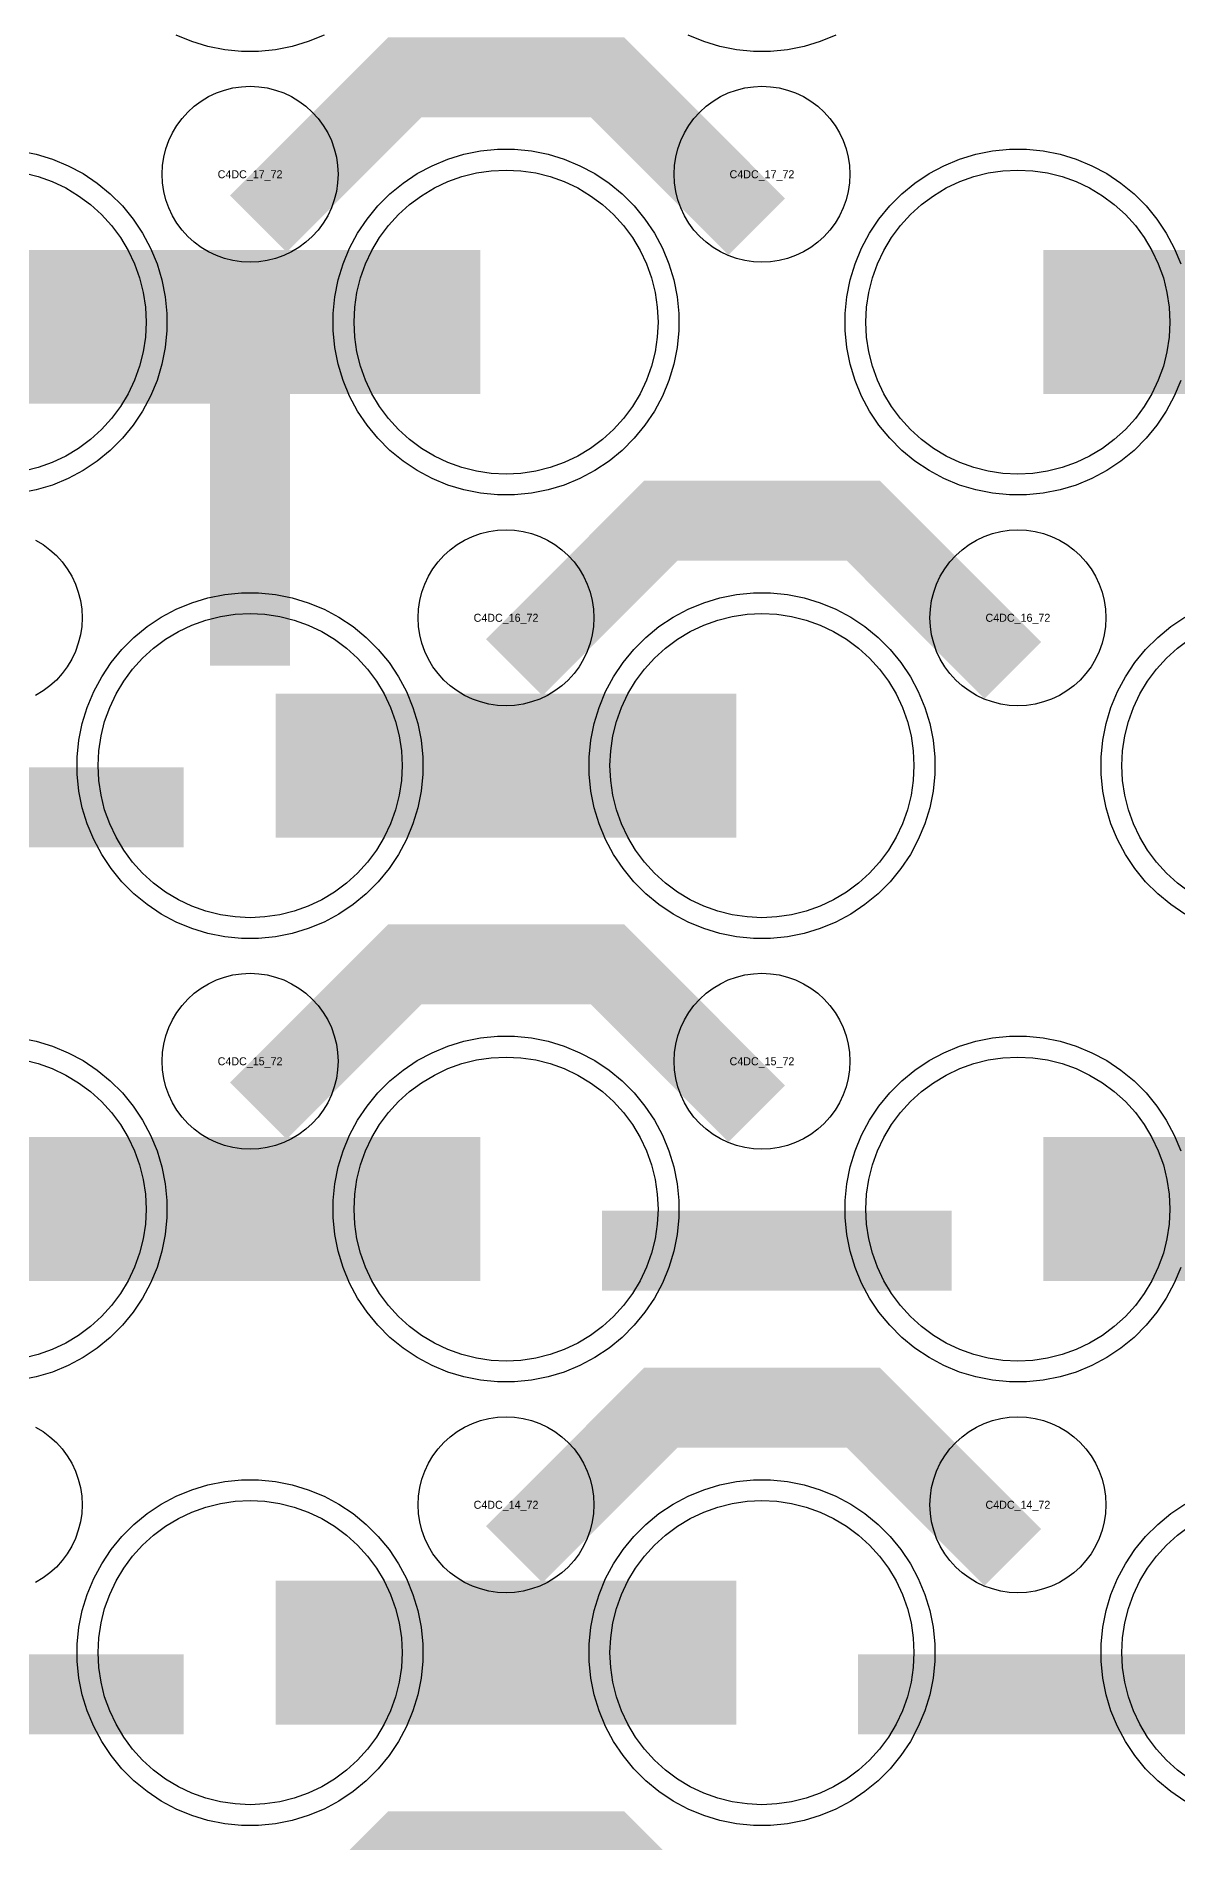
# Model space of a CAD drawing. Extents: x -11880 to 11880, y -14992 to 14992.
# Drawn here: x 10973 to 11330, y -12959 to -12395 of the extents above; entities that cross this region are included whole.
import ezdxf
from ezdxf.enums import TextEntityAlignment as Align

# ---------------------------------------------------------------- set-up
doc = ezdxf.new("R2010")
doc.units = 0
doc.header["$MEASUREMENT"] = 0
for name, color, linetype in [('GDS_775_DT_237', 138, 'CONTINUOUS'), ('RDL1_FS', 34, 'CONTINUOUS'), ('RDL_BS', 160, 'CONTINUOUS')]:
    doc.layers.add(name, color=color, linetype=linetype)

msp = doc.modelspace()

# ---------------------------------------------------------------- linework, layer by layer
at = {"layer": 'RDL1_FS'}
msp.add_lwpolyline([(10969.268, -12437.379), (10973.791, -12438.511), (10978.181, -12440.083), (10982.395, -12442.075), (10986.395, -12444.473), (10990.14, -12447.251), (10993.594, -12450.381), (10996.724, -12453.835), (10999.502, -12457.58), (11001.9, -12461.58), (11003.892, -12465.794), (11005.464, -12470.184), (11006.596, -12474.707), (11007.28, -12479.318), (11007.509, -12483.975), (11007.28, -12488.632), (11006.596, -12493.243), (11005.464, -12497.766), (11003.892, -12502.156), (11001.9, -12506.37), (10999.502, -12510.37), (10996.724, -12514.115), (10993.594, -12517.569), (10990.14, -12520.699), (10986.395, -12523.477), (10982.395, -12525.875), (10978.181, -12527.867), (10973.791, -12529.439), (10969.268, -12530.571)], dxfattribs=at)
for points in [[(11120, -12531.484), (11115.343, -12531.255), (11110.732, -12530.571), (11106.209, -12529.439), (11101.819, -12527.867), (11097.605, -12525.875), (11093.605, -12523.477), (11089.86, -12520.699), (11086.406, -12517.569), (11083.276, -12514.115), (11080.498, -12510.37), (11078.1, -12506.37), (11076.108, -12502.156), (11074.536, -12497.766), (11073.404, -12493.243), (11072.72, -12488.632), (11072.491, -12483.975), (11072.72, -12479.318), (11073.404, -12474.707), (11074.536, -12470.184), (11076.108, -12465.794), (11078.1, -12461.58), (11080.498, -12457.58), (11083.276, -12453.835), (11086.406, -12450.381), (11089.86, -12447.251), (11093.605, -12444.473), (11097.605, -12442.075), (11101.819, -12440.083), (11106.209, -12438.511), (11110.732, -12437.379), (11115.343, -12436.695), (11120, -12436.466), (11124.657, -12436.695), (11129.268, -12437.379), (11133.791, -12438.511), (11138.181, -12440.083), (11142.395, -12442.075), (11146.395, -12444.473), (11150.14, -12447.251), (11153.594, -12450.381), (11156.724, -12453.835), (11159.502, -12457.58), (11161.9, -12461.58), (11163.892, -12465.794), (11165.464, -12470.184), (11166.596, -12474.707), (11167.28, -12479.318), (11167.509, -12483.975), (11167.28, -12488.632), (11166.596, -12493.243), (11165.464, -12497.766), (11163.892, -12502.156), (11161.9, -12506.37), (11159.502, -12510.37), (11156.724, -12514.115), (11153.594, -12517.569), (11150.14, -12520.699), (11146.395, -12523.477), (11142.395, -12525.875), (11138.181, -12527.867), (11133.791, -12529.439), (11129.268, -12530.571), (11124.657, -12531.255)], [(11040, -12670.049), (11035.343, -12669.82), (11030.732, -12669.136), (11026.209, -12668.004), (11021.819, -12666.432), (11017.605, -12664.44), (11013.605, -12662.042), (11009.86, -12659.264), (11006.406, -12656.134), (11003.276, -12652.68), (11000.498, -12648.935), (10998.1, -12644.935), (10996.108, -12640.721), (10994.536, -12636.331), (10993.404, -12631.808), (10992.72, -12627.197), (10992.491, -12622.54), (10992.72, -12617.883), (10993.404, -12613.272), (10994.536, -12608.749), (10996.108, -12604.359), (10998.1, -12600.145), (11000.498, -12596.145), (11003.276, -12592.4), (11006.406, -12588.946), (11009.86, -12585.816), (11013.605, -12583.038), (11017.605, -12580.64), (11021.819, -12578.648), (11026.209, -12577.076), (11030.732, -12575.944), (11035.343, -12575.26), (11040, -12575.031), (11044.657, -12575.26), (11049.268, -12575.944), (11053.791, -12577.076), (11058.181, -12578.648), (11062.395, -12580.64), (11066.395, -12583.038), (11070.14, -12585.816), (11073.594, -12588.946), (11076.724, -12592.4), (11079.502, -12596.145), (11081.9, -12600.145), (11083.892, -12604.359), (11085.464, -12608.749), (11086.596, -12613.272), (11087.28, -12617.883), (11087.509, -12622.54), (11087.28, -12627.197), (11086.596, -12631.808), (11085.464, -12636.331), (11083.892, -12640.721), (11081.9, -12644.935), (11079.502, -12648.935), (11076.724, -12652.68), (11073.594, -12656.134), (11070.14, -12659.264), (11066.395, -12662.042), (11062.395, -12664.44), (11058.181, -12666.432), (11053.791, -12668.004), (11049.268, -12669.136), (11044.657, -12669.82)], [(11200, -12670.049), (11195.343, -12669.82), (11190.732, -12669.136), (11186.209, -12668.004), (11181.819, -12666.432), (11177.605, -12664.44), (11173.605, -12662.042), (11169.86, -12659.264), (11166.406, -12656.134), (11163.276, -12652.68), (11160.498, -12648.935), (11158.1, -12644.935), (11156.108, -12640.721), (11154.536, -12636.331), (11153.404, -12631.808), (11152.72, -12627.197), (11152.491, -12622.54), (11152.72, -12617.883), (11153.404, -12613.272), (11154.536, -12608.749), (11156.108, -12604.359), (11158.1, -12600.145), (11160.498, -12596.145), (11163.276, -12592.4), (11166.406, -12588.946), (11169.86, -12585.816), (11173.605, -12583.038), (11177.605, -12580.64), (11181.819, -12578.648), (11186.209, -12577.076), (11190.732, -12575.944), (11195.343, -12575.26), (11200, -12575.031), (11204.657, -12575.26), (11209.268, -12575.944), (11213.791, -12577.076), (11218.181, -12578.648), (11222.395, -12580.64), (11226.395, -12583.038), (11230.14, -12585.816), (11233.594, -12588.946), (11236.724, -12592.4), (11239.502, -12596.145), (11241.9, -12600.145), (11243.892, -12604.359), (11245.464, -12608.749), (11246.596, -12613.272), (11247.28, -12617.883), (11247.509, -12622.54), (11247.28, -12627.197), (11246.596, -12631.808), (11245.464, -12636.331), (11243.892, -12640.721), (11241.9, -12644.935), (11239.502, -12648.935), (11236.724, -12652.68), (11233.594, -12656.134), (11230.14, -12659.264), (11226.395, -12662.042), (11222.395, -12664.44), (11218.181, -12666.432), (11213.791, -12668.004), (11209.268, -12669.136), (11204.657, -12669.82)]]:
    msp.add_lwpolyline(points, close=True, dxfattribs=at)
at = {"layer": 'RDL1_FS', "color": 241, "true_color": 0xf7abae}
for points in [[(11280, -12531.484), (11275.343, -12531.255), (11270.732, -12530.571), (11266.209, -12529.439), (11261.819, -12527.867), (11257.605, -12525.875), (11253.605, -12523.477), (11249.86, -12520.699), (11246.406, -12517.569), (11243.276, -12514.115), (11240.498, -12510.37), (11238.1, -12506.37), (11236.108, -12502.156), (11234.536, -12497.766), (11233.404, -12493.243), (11232.72, -12488.632), (11232.491, -12483.975), (11232.72, -12479.318), (11233.404, -12474.707), (11234.536, -12470.184), (11236.108, -12465.794), (11238.1, -12461.58), (11240.498, -12457.58), (11243.276, -12453.835), (11246.406, -12450.381), (11249.86, -12447.251), (11253.605, -12444.473), (11257.605, -12442.075), (11261.819, -12440.083), (11266.209, -12438.511), (11270.732, -12437.379), (11275.343, -12436.695), (11280, -12436.466), (11284.657, -12436.695), (11289.268, -12437.379), (11293.791, -12438.511), (11298.181, -12440.083), (11302.395, -12442.075), (11306.395, -12444.473), (11310.14, -12447.251), (11313.594, -12450.381), (11316.724, -12453.835), (11319.502, -12457.58), (11321.9, -12461.58), (11323.892, -12465.794), (11325.464, -12470.184), (11326.596, -12474.707), (11327.28, -12479.318), (11327.509, -12483.975), (11327.28, -12488.632), (11326.596, -12493.243), (11325.464, -12497.766), (11323.892, -12502.156), (11321.9, -12506.37), (11319.502, -12510.37), (11316.724, -12514.115), (11313.594, -12517.569), (11310.14, -12520.699), (11306.395, -12523.477), (11302.395, -12525.875), (11298.181, -12527.867), (11293.791, -12529.439), (11289.268, -12530.571), (11284.657, -12531.255)], [(11120, -12808.614), (11115.343, -12808.385), (11110.732, -12807.701), (11106.209, -12806.569), (11101.819, -12804.997), (11097.605, -12803.005), (11093.605, -12800.607), (11089.86, -12797.829), (11086.406, -12794.699), (11083.276, -12791.245), (11080.498, -12787.5), (11078.1, -12783.5), (11076.108, -12779.286), (11074.536, -12774.896), (11073.404, -12770.373), (11072.72, -12765.762), (11072.491, -12761.105), (11072.72, -12756.448), (11073.404, -12751.837), (11074.536, -12747.314), (11076.108, -12742.924), (11078.1, -12738.71), (11080.498, -12734.71), (11083.276, -12730.965), (11086.406, -12727.511), (11089.86, -12724.381), (11093.605, -12721.603), (11097.605, -12719.205), (11101.819, -12717.213), (11106.209, -12715.641), (11110.732, -12714.509), (11115.343, -12713.825), (11120, -12713.596), (11124.657, -12713.825), (11129.268, -12714.509), (11133.791, -12715.641), (11138.181, -12717.213), (11142.395, -12719.205), (11146.395, -12721.603), (11150.14, -12724.381), (11153.594, -12727.511), (11156.724, -12730.965), (11159.502, -12734.71), (11161.9, -12738.71), (11163.892, -12742.924), (11165.464, -12747.314), (11166.596, -12751.837), (11167.28, -12756.448), (11167.509, -12761.105), (11167.28, -12765.762), (11166.596, -12770.373), (11165.464, -12774.896), (11163.892, -12779.286), (11161.9, -12783.5), (11159.502, -12787.5), (11156.724, -12791.245), (11153.594, -12794.699), (11150.14, -12797.829), (11146.395, -12800.607), (11142.395, -12803.005), (11138.181, -12804.997), (11133.791, -12806.569), (11129.268, -12807.701), (11124.657, -12808.385)], [(11280, -12808.614), (11275.343, -12808.385), (11270.732, -12807.701), (11266.209, -12806.569), (11261.819, -12804.997), (11257.605, -12803.005), (11253.605, -12800.607), (11249.86, -12797.829), (11246.406, -12794.699), (11243.276, -12791.245), (11240.498, -12787.5), (11238.1, -12783.5), (11236.108, -12779.286), (11234.536, -12774.896), (11233.404, -12770.373), (11232.72, -12765.762), (11232.491, -12761.105), (11232.72, -12756.448), (11233.404, -12751.837), (11234.536, -12747.314), (11236.108, -12742.924), (11238.1, -12738.71), (11240.498, -12734.71), (11243.276, -12730.965), (11246.406, -12727.511), (11249.86, -12724.381), (11253.605, -12721.603), (11257.605, -12719.205), (11261.819, -12717.213), (11266.209, -12715.641), (11270.732, -12714.509), (11275.343, -12713.825), (11280, -12713.596), (11284.657, -12713.825), (11289.268, -12714.509), (11293.791, -12715.641), (11298.181, -12717.213), (11302.395, -12719.205), (11306.395, -12721.603), (11310.14, -12724.381), (11313.594, -12727.511), (11316.724, -12730.965), (11319.502, -12734.71), (11321.9, -12738.71), (11323.892, -12742.924), (11325.464, -12747.314), (11326.596, -12751.837), (11327.28, -12756.448), (11327.509, -12761.105), (11327.28, -12765.762), (11326.596, -12770.373), (11325.464, -12774.896), (11323.892, -12779.286), (11321.9, -12783.5), (11319.502, -12787.5), (11316.724, -12791.245), (11313.594, -12794.699), (11310.14, -12797.829), (11306.395, -12800.607), (11302.395, -12803.005), (11298.181, -12804.997), (11293.791, -12806.569), (11289.268, -12807.701), (11284.657, -12808.385)], [(11040, -12947.174), (11035.343, -12946.945), (11030.732, -12946.261), (11026.209, -12945.129), (11021.819, -12943.557), (11017.605, -12941.565), (11013.605, -12939.167), (11009.86, -12936.389), (11006.406, -12933.259), (11003.276, -12929.805), (11000.498, -12926.06), (10998.1, -12922.06), (10996.108, -12917.846), (10994.536, -12913.456), (10993.404, -12908.933), (10992.72, -12904.322), (10992.491, -12899.665), (10992.72, -12895.008), (10993.404, -12890.397), (10994.536, -12885.874), (10996.108, -12881.484), (10998.1, -12877.27), (11000.498, -12873.27), (11003.276, -12869.525), (11006.406, -12866.071), (11009.86, -12862.941), (11013.605, -12860.163), (11017.605, -12857.765), (11021.819, -12855.773), (11026.209, -12854.201), (11030.732, -12853.069), (11035.343, -12852.385), (11040, -12852.156), (11044.657, -12852.385), (11049.268, -12853.069), (11053.791, -12854.201), (11058.181, -12855.773), (11062.395, -12857.765), (11066.395, -12860.163), (11070.14, -12862.941), (11073.594, -12866.071), (11076.724, -12869.525), (11079.502, -12873.27), (11081.9, -12877.27), (11083.892, -12881.484), (11085.464, -12885.874), (11086.596, -12890.397), (11087.28, -12895.008), (11087.509, -12899.665), (11087.28, -12904.322), (11086.596, -12908.933), (11085.464, -12913.456), (11083.892, -12917.846), (11081.9, -12922.06), (11079.502, -12926.06), (11076.724, -12929.805), (11073.594, -12933.259), (11070.14, -12936.389), (11066.395, -12939.167), (11062.395, -12941.565), (11058.181, -12943.557), (11053.791, -12945.129), (11049.268, -12946.261), (11044.657, -12946.945)], [(11200, -12947.174), (11195.343, -12946.945), (11190.732, -12946.261), (11186.209, -12945.129), (11181.819, -12943.557), (11177.605, -12941.565), (11173.605, -12939.167), (11169.86, -12936.389), (11166.406, -12933.259), (11163.276, -12929.805), (11160.498, -12926.06), (11158.1, -12922.06), (11156.108, -12917.846), (11154.536, -12913.456), (11153.404, -12908.933), (11152.72, -12904.322), (11152.491, -12899.665), (11152.72, -12895.008), (11153.404, -12890.397), (11154.536, -12885.874), (11156.108, -12881.484), (11158.1, -12877.27), (11160.498, -12873.27), (11163.276, -12869.525), (11166.406, -12866.071), (11169.86, -12862.941), (11173.605, -12860.163), (11177.605, -12857.765), (11181.819, -12855.773), (11186.209, -12854.201), (11190.732, -12853.069), (11195.343, -12852.385), (11200, -12852.156), (11204.657, -12852.385), (11209.268, -12853.069), (11213.791, -12854.201), (11218.181, -12855.773), (11222.395, -12857.765), (11226.395, -12860.163), (11230.14, -12862.941), (11233.594, -12866.071), (11236.724, -12869.525), (11239.502, -12873.27), (11241.9, -12877.27), (11243.892, -12881.484), (11245.464, -12885.874), (11246.596, -12890.397), (11247.28, -12895.008), (11247.509, -12899.665), (11247.28, -12904.322), (11246.596, -12908.933), (11245.464, -12913.456), (11243.892, -12917.846), (11241.9, -12922.06), (11239.502, -12926.06), (11236.724, -12929.805), (11233.594, -12933.259), (11230.14, -12936.389), (11226.395, -12939.167), (11222.395, -12941.565), (11218.181, -12943.557), (11213.791, -12945.129), (11209.268, -12946.261), (11204.657, -12946.945)]]:
    msp.add_lwpolyline(points, close=True, dxfattribs=at)
at = {"layer": 'RDL1_FS'}
for points in [[(10968.002, -12483.975, 45, 45, 0), (11040.002, -12483.975, 45, 45, 0)], [(11040.002, -12483.975, 45, 45, 0), (11112.002, -12483.975, 45, 45, 0)], [(11048.002, -12622.54, 45, 45, 0), (11120.002, -12622.54, 45, 45, 0)], [(11120.002, -12622.54, 45, 45, 0), (11192.002, -12622.54, 45, 45, 0)]]:
    msp.add_lwpolyline(points, format="xyseb", dxfattribs=at)
at = {"layer": 'RDL1_FS', "color": 241, "true_color": 0xf7abae}
for points in [[(11288.002, -12483.975, 45, 45, 0), (11360.002, -12483.975, 45, 45, 0)], [(10968.002, -12761.105, 45, 45, 0), (11040.002, -12761.105, 45, 45, 0)], [(11040.002, -12761.105, 45, 45, 0), (11112.002, -12761.105, 45, 45, 0)], [(11288.002, -12761.105, 45, 45, 0), (11360.002, -12761.105, 45, 45, 0)], [(11048.002, -12899.665, 45, 45, 0), (11120.002, -12899.665, 45, 45, 0)], [(11120.002, -12899.665, 45, 45, 0), (11192.002, -12899.665, 45, 45, 0)]]:
    msp.add_lwpolyline(points, format="xyseb", dxfattribs=at)
for points in [[(11333.605, -12662.042), (11329.86, -12659.264), (11326.406, -12656.134), (11323.276, -12652.68), (11320.498, -12648.935), (11318.1, -12644.935), (11316.108, -12640.721), (11314.536, -12636.331), (11313.404, -12631.808), (11312.72, -12627.197), (11312.491, -12622.54), (11312.72, -12617.883), (11313.404, -12613.272), (11314.536, -12608.749), (11316.108, -12604.359), (11318.1, -12600.145), (11320.498, -12596.145), (11323.276, -12592.4), (11326.406, -12588.946), (11329.86, -12585.816), (11333.605, -12583.038)], [(10969.268, -12714.509), (10973.791, -12715.641), (10978.181, -12717.213), (10982.395, -12719.205), (10986.395, -12721.603), (10990.14, -12724.381), (10993.594, -12727.511), (10996.724, -12730.965), (10999.502, -12734.71), (11001.9, -12738.71), (11003.892, -12742.924), (11005.464, -12747.314), (11006.596, -12751.837), (11007.28, -12756.448), (11007.509, -12761.105), (11007.28, -12765.762), (11006.596, -12770.373), (11005.464, -12774.896), (11003.892, -12779.286), (11001.9, -12783.5), (10999.502, -12787.5), (10996.724, -12791.245), (10993.594, -12794.699), (10990.14, -12797.829), (10986.395, -12800.607), (10982.395, -12803.005), (10978.181, -12804.997), (10973.791, -12806.569), (10969.268, -12807.701)], [(11333.605, -12939.167), (11329.86, -12936.389), (11326.406, -12933.259), (11323.276, -12929.805), (11320.498, -12926.06), (11318.1, -12922.06), (11316.108, -12917.846), (11314.536, -12913.456), (11313.404, -12908.933), (11312.72, -12904.322), (11312.491, -12899.665), (11312.72, -12895.008), (11313.404, -12890.397), (11314.536, -12885.874), (11316.108, -12881.484), (11318.1, -12877.27), (11320.498, -12873.27), (11323.276, -12869.525), (11326.406, -12866.071), (11329.86, -12862.941), (11333.605, -12860.163)]]:
    msp.add_lwpolyline(points, dxfattribs=at)
at = {"layer": 'RDL_BS', "color": 241, "true_color": 0xf7abae}
for points in [[(11063.115, -12394.285), (11058.205, -12396.316), (11053.165, -12397.847), (11047.938, -12398.893), (11042.644, -12399.41), (11037.356, -12399.41), (11032.062, -12398.893), (11026.835, -12397.847), (11021.795, -12396.316), (11016.885, -12394.285)], [(11223.115, -12394.285), (11218.205, -12396.316), (11213.165, -12397.847), (11207.938, -12398.893), (11202.644, -12399.41), (11197.356, -12399.41), (11192.062, -12398.893), (11186.835, -12397.847), (11181.795, -12396.316), (11176.885, -12394.285)], [(11330.906, -12502.18), (11328.875, -12507.09), (11326.383, -12511.752), (11323.436, -12516.166), (11320.074, -12520.267), (11316.292, -12524.049), (11312.191, -12527.411), (11307.777, -12530.358), (11303.115, -12532.85), (11298.205, -12534.881), (11293.165, -12536.412), (11287.938, -12537.458), (11282.644, -12537.975), (11277.356, -12537.975), (11272.062, -12537.458), (11266.835, -12536.412), (11261.795, -12534.881), (11256.885, -12532.85), (11252.223, -12530.358), (11247.809, -12527.411), (11243.708, -12524.049), (11239.926, -12520.267), (11236.564, -12516.166), (11233.617, -12511.752), (11231.125, -12507.09), (11229.094, -12502.18), (11227.563, -12497.14), (11226.517, -12491.913), (11226, -12486.619), (11226, -12481.331), (11226.517, -12476.037), (11227.563, -12470.81), (11229.094, -12465.77), (11231.125, -12460.86), (11233.617, -12456.198), (11236.564, -12451.784), (11239.926, -12447.683), (11243.708, -12443.901), (11247.809, -12440.539), (11252.223, -12437.592), (11256.885, -12435.1), (11261.795, -12433.069), (11266.835, -12431.538), (11272.062, -12430.492), (11277.356, -12429.975), (11282.644, -12429.975), (11287.938, -12430.492), (11293.165, -12431.538), (11298.205, -12433.069), (11303.115, -12435.1), (11307.777, -12437.592), (11312.191, -12440.539), (11316.292, -12443.901), (11320.074, -12447.683), (11323.436, -12451.784), (11326.383, -12456.198), (11328.875, -12460.86), (11330.906, -12465.77)], [(11332.223, -12668.923), (11327.809, -12665.976), (11323.708, -12662.614), (11319.926, -12658.832), (11316.564, -12654.731), (11313.617, -12650.317), (11311.125, -12645.655), (11309.094, -12640.745), (11307.563, -12635.705), (11306.517, -12630.478), (11306, -12625.184), (11306, -12619.896), (11306.517, -12614.602), (11307.563, -12609.375), (11309.094, -12604.335), (11311.125, -12599.425), (11313.617, -12594.763), (11316.564, -12590.349), (11319.926, -12586.248), (11323.708, -12582.466), (11327.809, -12579.104), (11332.223, -12576.157)], [(10967.938, -12707.622), (10973.165, -12708.668), (10978.205, -12710.199), (10983.115, -12712.23), (10987.777, -12714.722), (10992.191, -12717.669), (10996.292, -12721.031), (11000.074, -12724.813), (11003.436, -12728.914), (11006.383, -12733.328), (11008.875, -12737.99), (11010.906, -12742.9), (11012.437, -12747.94), (11013.483, -12753.167), (11014, -12758.461), (11014, -12763.749), (11013.483, -12769.043), (11012.437, -12774.27), (11010.906, -12779.31), (11008.875, -12784.22), (11006.383, -12788.882), (11003.436, -12793.296), (11000.074, -12797.397), (10996.292, -12801.179), (10992.191, -12804.541), (10987.777, -12807.488), (10983.115, -12809.98), (10978.205, -12812.011), (10973.165, -12813.542), (10967.938, -12814.588)], [(11330.906, -12779.31), (11328.875, -12784.22), (11326.383, -12788.882), (11323.436, -12793.296), (11320.074, -12797.397), (11316.292, -12801.179), (11312.191, -12804.541), (11307.777, -12807.488), (11303.115, -12809.98), (11298.205, -12812.011), (11293.165, -12813.542), (11287.938, -12814.588), (11282.644, -12815.105), (11277.356, -12815.105), (11272.062, -12814.588), (11266.835, -12813.542), (11261.795, -12812.011), (11256.885, -12809.98), (11252.223, -12807.488), (11247.809, -12804.541), (11243.708, -12801.179), (11239.926, -12797.397), (11236.564, -12793.296), (11233.617, -12788.882), (11231.125, -12784.22), (11229.094, -12779.31), (11227.563, -12774.27), (11226.517, -12769.043), (11226, -12763.749), (11226, -12758.461), (11226.517, -12753.167), (11227.563, -12747.94), (11229.094, -12742.9), (11231.125, -12737.99), (11233.617, -12733.328), (11236.564, -12728.914), (11239.926, -12724.813), (11243.708, -12721.031), (11247.809, -12717.669), (11252.223, -12714.722), (11256.885, -12712.23), (11261.795, -12710.199), (11266.835, -12708.668), (11272.062, -12707.622), (11277.356, -12707.105), (11282.644, -12707.105), (11287.938, -12707.622), (11293.165, -12708.668), (11298.205, -12710.199), (11303.115, -12712.23), (11307.777, -12714.722), (11312.191, -12717.669), (11316.292, -12721.031), (11320.074, -12724.813), (11323.436, -12728.914), (11326.383, -12733.328), (11328.875, -12737.99), (11330.906, -12742.9)], [(11332.223, -12946.048), (11327.809, -12943.101), (11323.708, -12939.739), (11319.926, -12935.957), (11316.564, -12931.856), (11313.617, -12927.442), (11311.125, -12922.78), (11309.094, -12917.87), (11307.563, -12912.83), (11306.517, -12907.603), (11306, -12902.309), (11306, -12897.021), (11306.517, -12891.727), (11307.563, -12886.5), (11309.094, -12881.46), (11311.125, -12876.55), (11313.617, -12871.888), (11316.564, -12867.474), (11319.926, -12863.373), (11323.708, -12859.591), (11327.809, -12856.229), (11332.223, -12853.282)]]:
    msp.add_lwpolyline(points, dxfattribs=at)
at = {"layer": 'RDL_BS'}
for points in [[(11042.562, -12453.289, 25, 25, 0), (11088.377, -12407.474, 25, 25, 0), (11121.93, -12407.474, 25, 25, 0)], [(11198.401, -12454.188, 25, 25, 0), (11151.687, -12407.474, 25, 25, 0), (11121.929, -12407.474, 25, 25, 0)], [(11040, -12591.265, 25, 25, 0), (11040, -12484.488, 25, 25, 0)], [(11040, -12591.265, 25, 25, 0), (11040, -12484.488, 25, 25, 0)], [(11052.5, -12496.988, 25, 25, 0), (10966.667, -12496.988, 25, 25, 0)], [(11052.5, -12496.988, 25, 25, 0), (10987.833, -12496.988, 25, 25, 0)], [(11122.562, -12591.854, 25, 25, 0), (11168.377, -12546.039, 25, 25, 0), (11201.93, -12546.039, 25, 25, 0)], [(11278.401, -12592.753, 25, 25, 0), (11231.687, -12546.039, 25, 25, 0), (11201.929, -12546.039, 25, 25, 0)], [(10910.016, -12635.553, 25, 25, 0), (11019.281, -12635.553, 25, 25, 0)], [(11042.562, -12730.419, 25, 25, 0), (11088.377, -12684.604, 25, 25, 0), (11121.93, -12684.604, 25, 25, 0)], [(11198.401, -12731.318, 25, 25, 0), (11151.687, -12684.604, 25, 25, 0), (11121.929, -12684.604, 25, 25, 0)], [(11122.562, -12868.979, 25, 25, 0), (11168.377, -12823.164, 25, 25, 0), (11201.93, -12823.164, 25, 25, 0)], [(11278.401, -12869.878, 25, 25, 0), (11231.687, -12823.164, 25, 25, 0), (11201.929, -12823.164, 25, 25, 0)], [(11042.562, -13007.544, 25, 25, 0), (11088.377, -12961.729, 25, 25, 0), (11121.93, -12961.729, 25, 25, 0)], [(11198.401, -13008.443, 25, 25, 0), (11151.687, -12961.729, 25, 25, 0), (11121.929, -12961.729, 25, 25, 0)]]:
    msp.add_lwpolyline(points, format="xyseb", dxfattribs=at)
for points in [[(11040, -12465.281), (11037.307, -12465.149), (11034.635, -12464.753), (11032.016, -12464.096), (11029.481, -12463.189), (11027.044, -12462.037), (11024.72, -12460.644), (11022.557, -12459.041), (11020.558, -12457.229), (11018.746, -12455.23), (11017.143, -12453.067), (11015.75, -12450.743), (11014.598, -12448.306), (11013.691, -12445.771), (11013.034, -12443.152), (11012.638, -12440.48), (11012.506, -12437.787), (11012.638, -12435.094), (11013.034, -12432.422), (11013.691, -12429.803), (11014.598, -12427.268), (11015.75, -12424.831), (11017.143, -12422.507), (11018.746, -12420.344), (11020.558, -12418.345), (11022.557, -12416.533), (11024.72, -12414.93), (11027.044, -12413.537), (11029.481, -12412.385), (11032.016, -12411.478), (11034.635, -12410.821), (11037.307, -12410.425), (11040, -12410.293), (11042.693, -12410.425), (11045.365, -12410.821), (11047.984, -12411.478), (11050.519, -12412.385), (11052.956, -12413.537), (11055.28, -12414.93), (11057.443, -12416.533), (11059.442, -12418.345), (11061.254, -12420.344), (11062.857, -12422.507), (11064.25, -12424.831), (11065.402, -12427.268), (11066.309, -12429.803), (11066.966, -12432.422), (11067.362, -12435.094), (11067.494, -12437.787), (11067.362, -12440.48), (11066.966, -12443.152), (11066.309, -12445.771), (11065.402, -12448.306), (11064.25, -12450.743), (11062.857, -12453.067), (11061.254, -12455.23), (11059.442, -12457.229), (11057.443, -12459.041), (11055.28, -12460.644), (11052.956, -12462.037), (11050.519, -12463.189), (11047.984, -12464.096), (11045.365, -12464.753), (11042.693, -12465.149)], [(11200, -12465.281), (11197.307, -12465.149), (11194.635, -12464.753), (11192.016, -12464.096), (11189.481, -12463.189), (11187.044, -12462.037), (11184.72, -12460.644), (11182.557, -12459.041), (11180.558, -12457.229), (11178.746, -12455.23), (11177.143, -12453.067), (11175.75, -12450.743), (11174.598, -12448.306), (11173.691, -12445.771), (11173.034, -12443.152), (11172.638, -12440.48), (11172.506, -12437.787), (11172.638, -12435.094), (11173.034, -12432.422), (11173.691, -12429.803), (11174.598, -12427.268), (11175.75, -12424.831), (11177.143, -12422.507), (11178.746, -12420.344), (11180.558, -12418.345), (11182.557, -12416.533), (11184.72, -12414.93), (11187.044, -12413.537), (11189.481, -12412.385), (11192.016, -12411.478), (11194.635, -12410.821), (11197.307, -12410.425), (11200, -12410.293), (11202.693, -12410.425), (11205.365, -12410.821), (11207.984, -12411.478), (11210.519, -12412.385), (11212.956, -12413.537), (11215.28, -12414.93), (11217.443, -12416.533), (11219.442, -12418.345), (11221.254, -12420.344), (11222.857, -12422.507), (11224.25, -12424.831), (11225.402, -12427.268), (11226.309, -12429.803), (11226.966, -12432.422), (11227.362, -12435.094), (11227.494, -12437.787), (11227.362, -12440.48), (11226.966, -12443.152), (11226.309, -12445.771), (11225.402, -12448.306), (11224.25, -12450.743), (11222.857, -12453.067), (11221.254, -12455.23), (11219.442, -12457.229), (11217.443, -12459.041), (11215.28, -12460.644), (11212.956, -12462.037), (11210.519, -12463.189), (11207.984, -12464.096), (11205.365, -12464.753), (11202.693, -12465.149)], [(11117.356, -12537.975), (11112.062, -12537.458), (11106.835, -12536.412), (11101.795, -12534.881), (11096.885, -12532.85), (11092.223, -12530.358), (11087.809, -12527.411), (11083.708, -12524.049), (11079.926, -12520.267), (11076.564, -12516.166), (11073.617, -12511.752), (11071.125, -12507.09), (11069.094, -12502.18), (11067.563, -12497.14), (11066.517, -12491.913), (11066, -12486.619), (11066, -12481.331), (11066.517, -12476.037), (11067.563, -12470.81), (11069.094, -12465.77), (11071.125, -12460.86), (11073.617, -12456.198), (11076.564, -12451.784), (11079.926, -12447.683), (11083.708, -12443.901), (11087.809, -12440.539), (11092.223, -12437.592), (11096.885, -12435.1), (11101.795, -12433.069), (11106.835, -12431.538), (11112.062, -12430.492), (11117.356, -12429.975), (11122.644, -12429.975), (11127.938, -12430.492), (11133.165, -12431.538), (11138.205, -12433.069), (11143.115, -12435.1), (11147.777, -12437.592), (11152.191, -12440.539), (11156.292, -12443.901), (11160.074, -12447.683), (11163.436, -12451.784), (11166.383, -12456.198), (11168.875, -12460.86), (11170.906, -12465.77), (11172.437, -12470.81), (11173.483, -12476.037), (11174, -12481.331), (11174, -12486.619), (11173.483, -12491.913), (11172.437, -12497.14), (11170.906, -12502.18), (11168.875, -12507.09), (11166.383, -12511.752), (11163.436, -12516.166), (11160.074, -12520.267), (11156.292, -12524.049), (11152.191, -12527.411), (11147.777, -12530.358), (11143.115, -12532.85), (11138.205, -12534.881), (11133.165, -12536.412), (11127.938, -12537.458), (11122.644, -12537.975)], [(11120, -12603.846), (11117.307, -12603.714), (11114.635, -12603.318), (11112.016, -12602.661), (11109.481, -12601.754), (11107.044, -12600.602), (11104.72, -12599.209), (11102.557, -12597.606), (11100.558, -12595.794), (11098.746, -12593.795), (11097.143, -12591.632), (11095.75, -12589.308), (11094.598, -12586.871), (11093.691, -12584.336), (11093.034, -12581.717), (11092.638, -12579.045), (11092.506, -12576.352), (11092.638, -12573.659), (11093.034, -12570.987), (11093.691, -12568.368), (11094.598, -12565.833), (11095.75, -12563.396), (11097.143, -12561.072), (11098.746, -12558.909), (11100.558, -12556.91), (11102.557, -12555.098), (11104.72, -12553.495), (11107.044, -12552.102), (11109.481, -12550.95), (11112.016, -12550.043), (11114.635, -12549.386), (11117.307, -12548.99), (11120, -12548.858), (11122.693, -12548.99), (11125.365, -12549.386), (11127.984, -12550.043), (11130.519, -12550.95), (11132.956, -12552.102), (11135.28, -12553.495), (11137.443, -12555.098), (11139.442, -12556.91), (11141.254, -12558.909), (11142.857, -12561.072), (11144.25, -12563.396), (11145.402, -12565.833), (11146.309, -12568.368), (11146.966, -12570.987), (11147.362, -12573.659), (11147.494, -12576.352), (11147.362, -12579.045), (11146.966, -12581.717), (11146.309, -12584.336), (11145.402, -12586.871), (11144.25, -12589.308), (11142.857, -12591.632), (11141.254, -12593.795), (11139.442, -12595.794), (11137.443, -12597.606), (11135.28, -12599.209), (11132.956, -12600.602), (11130.519, -12601.754), (11127.984, -12602.661), (11125.365, -12603.318), (11122.693, -12603.714)], [(11280, -12603.846), (11277.307, -12603.714), (11274.635, -12603.318), (11272.016, -12602.661), (11269.481, -12601.754), (11267.044, -12600.602), (11264.72, -12599.209), (11262.557, -12597.606), (11260.558, -12595.794), (11258.746, -12593.795), (11257.143, -12591.632), (11255.75, -12589.308), (11254.598, -12586.871), (11253.691, -12584.336), (11253.034, -12581.717), (11252.638, -12579.045), (11252.506, -12576.352), (11252.638, -12573.659), (11253.034, -12570.987), (11253.691, -12568.368), (11254.598, -12565.833), (11255.75, -12563.396), (11257.143, -12561.072), (11258.746, -12558.909), (11260.558, -12556.91), (11262.557, -12555.098), (11264.72, -12553.495), (11267.044, -12552.102), (11269.481, -12550.95), (11272.016, -12550.043), (11274.635, -12549.386), (11277.307, -12548.99), (11280, -12548.858), (11282.693, -12548.99), (11285.365, -12549.386), (11287.984, -12550.043), (11290.519, -12550.95), (11292.956, -12552.102), (11295.28, -12553.495), (11297.443, -12555.098), (11299.442, -12556.91), (11301.254, -12558.909), (11302.857, -12561.072), (11304.25, -12563.396), (11305.402, -12565.833), (11306.309, -12568.368), (11306.966, -12570.987), (11307.362, -12573.659), (11307.494, -12576.352), (11307.362, -12579.045), (11306.966, -12581.717), (11306.309, -12584.336), (11305.402, -12586.871), (11304.25, -12589.308), (11302.857, -12591.632), (11301.254, -12593.795), (11299.442, -12595.794), (11297.443, -12597.606), (11295.28, -12599.209), (11292.956, -12600.602), (11290.519, -12601.754), (11287.984, -12602.661), (11285.365, -12603.318), (11282.693, -12603.714)], [(11037.356, -12676.54), (11032.062, -12676.023), (11026.835, -12674.977), (11021.795, -12673.446), (11016.885, -12671.415), (11012.223, -12668.923), (11007.809, -12665.976), (11003.708, -12662.614), (10999.926, -12658.832), (10996.564, -12654.731), (10993.617, -12650.317), (10991.125, -12645.655), (10989.094, -12640.745), (10987.563, -12635.705), (10986.517, -12630.478), (10986, -12625.184), (10986, -12619.896), (10986.517, -12614.602), (10987.563, -12609.375), (10989.094, -12604.335), (10991.125, -12599.425), (10993.617, -12594.763), (10996.564, -12590.349), (10999.926, -12586.248), (11003.708, -12582.466), (11007.809, -12579.104), (11012.223, -12576.157), (11016.885, -12573.665), (11021.795, -12571.634), (11026.835, -12570.103), (11032.062, -12569.057), (11037.356, -12568.54), (11042.644, -12568.54), (11047.938, -12569.057), (11053.165, -12570.103), (11058.205, -12571.634), (11063.115, -12573.665), (11067.777, -12576.157), (11072.191, -12579.104), (11076.292, -12582.466), (11080.074, -12586.248), (11083.436, -12590.349), (11086.383, -12594.763), (11088.875, -12599.425), (11090.906, -12604.335), (11092.437, -12609.375), (11093.483, -12614.602), (11094, -12619.896), (11094, -12625.184), (11093.483, -12630.478), (11092.437, -12635.705), (11090.906, -12640.745), (11088.875, -12645.655), (11086.383, -12650.317), (11083.436, -12654.731), (11080.074, -12658.832), (11076.292, -12662.614), (11072.191, -12665.976), (11067.777, -12668.923), (11063.115, -12671.415), (11058.205, -12673.446), (11053.165, -12674.977), (11047.938, -12676.023), (11042.644, -12676.54)], [(11197.356, -12676.54), (11192.062, -12676.023), (11186.835, -12674.977), (11181.795, -12673.446), (11176.885, -12671.415), (11172.223, -12668.923), (11167.809, -12665.976), (11163.708, -12662.614), (11159.926, -12658.832), (11156.564, -12654.731), (11153.617, -12650.317), (11151.125, -12645.655), (11149.094, -12640.745), (11147.563, -12635.705), (11146.517, -12630.478), (11146, -12625.184), (11146, -12619.896), (11146.517, -12614.602), (11147.563, -12609.375), (11149.094, -12604.335), (11151.125, -12599.425), (11153.617, -12594.763), (11156.564, -12590.349), (11159.926, -12586.248), (11163.708, -12582.466), (11167.809, -12579.104), (11172.223, -12576.157), (11176.885, -12573.665), (11181.795, -12571.634), (11186.835, -12570.103), (11192.062, -12569.057), (11197.356, -12568.54), (11202.644, -12568.54), (11207.938, -12569.057), (11213.165, -12570.103), (11218.205, -12571.634), (11223.115, -12573.665), (11227.777, -12576.157), (11232.191, -12579.104), (11236.292, -12582.466), (11240.074, -12586.248), (11243.436, -12590.349), (11246.383, -12594.763), (11248.875, -12599.425), (11250.906, -12604.335), (11252.437, -12609.375), (11253.483, -12614.602), (11254, -12619.896), (11254, -12625.184), (11253.483, -12630.478), (11252.437, -12635.705), (11250.906, -12640.745), (11248.875, -12645.655), (11246.383, -12650.317), (11243.436, -12654.731), (11240.074, -12658.832), (11236.292, -12662.614), (11232.191, -12665.976), (11227.777, -12668.923), (11223.115, -12671.415), (11218.205, -12673.446), (11213.165, -12674.977), (11207.938, -12676.023), (11202.644, -12676.54)], [(11040, -12742.411), (11037.307, -12742.279), (11034.635, -12741.883), (11032.016, -12741.226), (11029.481, -12740.319), (11027.044, -12739.167), (11024.72, -12737.774), (11022.557, -12736.171), (11020.558, -12734.359), (11018.746, -12732.36), (11017.143, -12730.197), (11015.75, -12727.873), (11014.598, -12725.436), (11013.691, -12722.901), (11013.034, -12720.282), (11012.638, -12717.61), (11012.506, -12714.917), (11012.638, -12712.224), (11013.034, -12709.552), (11013.691, -12706.933), (11014.598, -12704.398), (11015.75, -12701.961), (11017.143, -12699.637), (11018.746, -12697.474), (11020.558, -12695.475), (11022.557, -12693.663), (11024.72, -12692.06), (11027.044, -12690.667), (11029.481, -12689.515), (11032.016, -12688.608), (11034.635, -12687.951), (11037.307, -12687.555), (11040, -12687.423), (11042.693, -12687.555), (11045.365, -12687.951), (11047.984, -12688.608), (11050.519, -12689.515), (11052.956, -12690.667), (11055.28, -12692.06), (11057.443, -12693.663), (11059.442, -12695.475), (11061.254, -12697.474), (11062.857, -12699.637), (11064.25, -12701.961), (11065.402, -12704.398), (11066.309, -12706.933), (11066.966, -12709.552), (11067.362, -12712.224), (11067.494, -12714.917), (11067.362, -12717.61), (11066.966, -12720.282), (11066.309, -12722.901), (11065.402, -12725.436), (11064.25, -12727.873), (11062.857, -12730.197), (11061.254, -12732.36), (11059.442, -12734.359), (11057.443, -12736.171), (11055.28, -12737.774), (11052.956, -12739.167), (11050.519, -12740.319), (11047.984, -12741.226), (11045.365, -12741.883), (11042.693, -12742.279)], [(11200, -12742.411), (11197.307, -12742.279), (11194.635, -12741.883), (11192.016, -12741.226), (11189.481, -12740.319), (11187.044, -12739.167), (11184.72, -12737.774), (11182.557, -12736.171), (11180.558, -12734.359), (11178.746, -12732.36), (11177.143, -12730.197), (11175.75, -12727.873), (11174.598, -12725.436), (11173.691, -12722.901), (11173.034, -12720.282), (11172.638, -12717.61), (11172.506, -12714.917), (11172.638, -12712.224), (11173.034, -12709.552), (11173.691, -12706.933), (11174.598, -12704.398), (11175.75, -12701.961), (11177.143, -12699.637), (11178.746, -12697.474), (11180.558, -12695.475), (11182.557, -12693.663), (11184.72, -12692.06), (11187.044, -12690.667), (11189.481, -12689.515), (11192.016, -12688.608), (11194.635, -12687.951), (11197.307, -12687.555), (11200, -12687.423), (11202.693, -12687.555), (11205.365, -12687.951), (11207.984, -12688.608), (11210.519, -12689.515), (11212.956, -12690.667), (11215.28, -12692.06), (11217.443, -12693.663), (11219.442, -12695.475), (11221.254, -12697.474), (11222.857, -12699.637), (11224.25, -12701.961), (11225.402, -12704.398), (11226.309, -12706.933), (11226.966, -12709.552), (11227.362, -12712.224), (11227.494, -12714.917), (11227.362, -12717.61), (11226.966, -12720.282), (11226.309, -12722.901), (11225.402, -12725.436), (11224.25, -12727.873), (11222.857, -12730.197), (11221.254, -12732.36), (11219.442, -12734.359), (11217.443, -12736.171), (11215.28, -12737.774), (11212.956, -12739.167), (11210.519, -12740.319), (11207.984, -12741.226), (11205.365, -12741.883), (11202.693, -12742.279)], [(11120, -12880.971), (11117.307, -12880.839), (11114.635, -12880.443), (11112.016, -12879.786), (11109.481, -12878.879), (11107.044, -12877.727), (11104.72, -12876.334), (11102.557, -12874.731), (11100.558, -12872.919), (11098.746, -12870.92), (11097.143, -12868.757), (11095.75, -12866.433), (11094.598, -12863.996), (11093.691, -12861.461), (11093.034, -12858.842), (11092.638, -12856.17), (11092.506, -12853.477), (11092.638, -12850.784), (11093.034, -12848.112), (11093.691, -12845.493), (11094.598, -12842.958), (11095.75, -12840.521), (11097.143, -12838.197), (11098.746, -12836.034), (11100.558, -12834.035), (11102.557, -12832.223), (11104.72, -12830.62), (11107.044, -12829.227), (11109.481, -12828.075), (11112.016, -12827.168), (11114.635, -12826.511), (11117.307, -12826.115), (11120, -12825.983), (11122.693, -12826.115), (11125.365, -12826.511), (11127.984, -12827.168), (11130.519, -12828.075), (11132.956, -12829.227), (11135.28, -12830.62), (11137.443, -12832.223), (11139.442, -12834.035), (11141.254, -12836.034), (11142.857, -12838.197), (11144.25, -12840.521), (11145.402, -12842.958), (11146.309, -12845.493), (11146.966, -12848.112), (11147.362, -12850.784), (11147.494, -12853.477), (11147.362, -12856.17), (11146.966, -12858.842), (11146.309, -12861.461), (11145.402, -12863.996), (11144.25, -12866.433), (11142.857, -12868.757), (11141.254, -12870.92), (11139.442, -12872.919), (11137.443, -12874.731), (11135.28, -12876.334), (11132.956, -12877.727), (11130.519, -12878.879), (11127.984, -12879.786), (11125.365, -12880.443), (11122.693, -12880.839)], [(11280, -12880.971), (11277.307, -12880.839), (11274.635, -12880.443), (11272.016, -12879.786), (11269.481, -12878.879), (11267.044, -12877.727), (11264.72, -12876.334), (11262.557, -12874.731), (11260.558, -12872.919), (11258.746, -12870.92), (11257.143, -12868.757), (11255.75, -12866.433), (11254.598, -12863.996), (11253.691, -12861.461), (11253.034, -12858.842), (11252.638, -12856.17), (11252.506, -12853.477), (11252.638, -12850.784), (11253.034, -12848.112), (11253.691, -12845.493), (11254.598, -12842.958), (11255.75, -12840.521), (11257.143, -12838.197), (11258.746, -12836.034), (11260.558, -12834.035), (11262.557, -12832.223), (11264.72, -12830.62), (11267.044, -12829.227), (11269.481, -12828.075), (11272.016, -12827.168), (11274.635, -12826.511), (11277.307, -12826.115), (11280, -12825.983), (11282.693, -12826.115), (11285.365, -12826.511), (11287.984, -12827.168), (11290.519, -12828.075), (11292.956, -12829.227), (11295.28, -12830.62), (11297.443, -12832.223), (11299.442, -12834.035), (11301.254, -12836.034), (11302.857, -12838.197), (11304.25, -12840.521), (11305.402, -12842.958), (11306.309, -12845.493), (11306.966, -12848.112), (11307.362, -12850.784), (11307.494, -12853.477), (11307.362, -12856.17), (11306.966, -12858.842), (11306.309, -12861.461), (11305.402, -12863.996), (11304.25, -12866.433), (11302.857, -12868.757), (11301.254, -12870.92), (11299.442, -12872.919), (11297.443, -12874.731), (11295.28, -12876.334), (11292.956, -12877.727), (11290.519, -12878.879), (11287.984, -12879.786), (11285.365, -12880.443), (11282.693, -12880.839)]]:
    msp.add_lwpolyline(points, close=True, dxfattribs=at)
for points in [[(10967.938, -12430.492), (10973.165, -12431.538), (10978.205, -12433.069), (10983.115, -12435.1), (10987.777, -12437.592), (10992.191, -12440.539), (10996.292, -12443.901), (11000.074, -12447.683), (11003.436, -12451.784), (11006.383, -12456.198), (11008.875, -12460.86), (11010.906, -12465.77), (11012.437, -12470.81), (11013.483, -12476.037), (11014, -12481.331), (11014, -12486.619), (11013.483, -12491.913), (11012.437, -12497.14), (11010.906, -12502.18), (11008.875, -12507.09), (11006.383, -12511.752), (11003.436, -12516.166), (11000.074, -12520.267), (10996.292, -12524.049), (10992.191, -12527.411), (10987.777, -12530.358), (10983.115, -12532.85), (10978.205, -12534.881), (10973.165, -12536.412), (10967.938, -12537.458)], [(10972.956, -12552.102), (10975.28, -12553.495), (10977.443, -12555.098), (10979.442, -12556.91), (10981.254, -12558.909), (10982.857, -12561.072), (10984.25, -12563.396), (10985.402, -12565.833), (10986.309, -12568.368), (10986.966, -12570.987), (10987.362, -12573.659), (10987.494, -12576.352), (10987.362, -12579.045), (10986.966, -12581.717), (10986.309, -12584.336), (10985.402, -12586.871), (10984.25, -12589.308), (10982.857, -12591.632), (10981.254, -12593.795), (10979.442, -12595.794), (10977.443, -12597.606), (10975.28, -12599.209), (10972.956, -12600.602)], [(10972.956, -12829.227), (10975.28, -12830.62), (10977.443, -12832.223), (10979.442, -12834.035), (10981.254, -12836.034), (10982.857, -12838.197), (10984.25, -12840.521), (10985.402, -12842.958), (10986.309, -12845.493), (10986.966, -12848.112), (10987.362, -12850.784), (10987.494, -12853.477), (10987.362, -12856.17), (10986.966, -12858.842), (10986.309, -12861.461), (10985.402, -12863.996), (10984.25, -12866.433), (10982.857, -12868.757), (10981.254, -12870.92), (10979.442, -12872.919), (10977.443, -12874.731), (10975.28, -12876.334), (10972.956, -12877.727)]]:
    msp.add_lwpolyline(points, dxfattribs=at)
at = {"layer": 'RDL_BS', "color": 241, "true_color": 0xf7abae}
for points in [[(11117.356, -12815.105), (11112.062, -12814.588), (11106.835, -12813.542), (11101.795, -12812.011), (11096.885, -12809.98), (11092.223, -12807.488), (11087.809, -12804.541), (11083.708, -12801.179), (11079.926, -12797.397), (11076.564, -12793.296), (11073.617, -12788.882), (11071.125, -12784.22), (11069.094, -12779.31), (11067.563, -12774.27), (11066.517, -12769.043), (11066, -12763.749), (11066, -12758.461), (11066.517, -12753.167), (11067.563, -12747.94), (11069.094, -12742.9), (11071.125, -12737.99), (11073.617, -12733.328), (11076.564, -12728.914), (11079.926, -12724.813), (11083.708, -12721.031), (11087.809, -12717.669), (11092.223, -12714.722), (11096.885, -12712.23), (11101.795, -12710.199), (11106.835, -12708.668), (11112.062, -12707.622), (11117.356, -12707.105), (11122.644, -12707.105), (11127.938, -12707.622), (11133.165, -12708.668), (11138.205, -12710.199), (11143.115, -12712.23), (11147.777, -12714.722), (11152.191, -12717.669), (11156.292, -12721.031), (11160.074, -12724.813), (11163.436, -12728.914), (11166.383, -12733.328), (11168.875, -12737.99), (11170.906, -12742.9), (11172.437, -12747.94), (11173.483, -12753.167), (11174, -12758.461), (11174, -12763.749), (11173.483, -12769.043), (11172.437, -12774.27), (11170.906, -12779.31), (11168.875, -12784.22), (11166.383, -12788.882), (11163.436, -12793.296), (11160.074, -12797.397), (11156.292, -12801.179), (11152.191, -12804.541), (11147.777, -12807.488), (11143.115, -12809.98), (11138.205, -12812.011), (11133.165, -12813.542), (11127.938, -12814.588), (11122.644, -12815.105)], [(11037.356, -12953.665), (11032.062, -12953.148), (11026.835, -12952.102), (11021.795, -12950.571), (11016.885, -12948.54), (11012.223, -12946.048), (11007.809, -12943.101), (11003.708, -12939.739), (10999.926, -12935.957), (10996.564, -12931.856), (10993.617, -12927.442), (10991.125, -12922.78), (10989.094, -12917.87), (10987.563, -12912.83), (10986.517, -12907.603), (10986, -12902.309), (10986, -12897.021), (10986.517, -12891.727), (10987.563, -12886.5), (10989.094, -12881.46), (10991.125, -12876.55), (10993.617, -12871.888), (10996.564, -12867.474), (10999.926, -12863.373), (11003.708, -12859.591), (11007.809, -12856.229), (11012.223, -12853.282), (11016.885, -12850.79), (11021.795, -12848.759), (11026.835, -12847.228), (11032.062, -12846.182), (11037.356, -12845.665), (11042.644, -12845.665), (11047.938, -12846.182), (11053.165, -12847.228), (11058.205, -12848.759), (11063.115, -12850.79), (11067.777, -12853.282), (11072.191, -12856.229), (11076.292, -12859.591), (11080.074, -12863.373), (11083.436, -12867.474), (11086.383, -12871.888), (11088.875, -12876.55), (11090.906, -12881.46), (11092.437, -12886.5), (11093.483, -12891.727), (11094, -12897.021), (11094, -12902.309), (11093.483, -12907.603), (11092.437, -12912.83), (11090.906, -12917.87), (11088.875, -12922.78), (11086.383, -12927.442), (11083.436, -12931.856), (11080.074, -12935.957), (11076.292, -12939.739), (11072.191, -12943.101), (11067.777, -12946.048), (11063.115, -12948.54), (11058.205, -12950.571), (11053.165, -12952.102), (11047.938, -12953.148), (11042.644, -12953.665)], [(11197.356, -12953.665), (11192.062, -12953.148), (11186.835, -12952.102), (11181.795, -12950.571), (11176.885, -12948.54), (11172.223, -12946.048), (11167.809, -12943.101), (11163.708, -12939.739), (11159.926, -12935.957), (11156.564, -12931.856), (11153.617, -12927.442), (11151.125, -12922.78), (11149.094, -12917.87), (11147.563, -12912.83), (11146.517, -12907.603), (11146, -12902.309), (11146, -12897.021), (11146.517, -12891.727), (11147.563, -12886.5), (11149.094, -12881.46), (11151.125, -12876.55), (11153.617, -12871.888), (11156.564, -12867.474), (11159.926, -12863.373), (11163.708, -12859.591), (11167.809, -12856.229), (11172.223, -12853.282), (11176.885, -12850.79), (11181.795, -12848.759), (11186.835, -12847.228), (11192.062, -12846.182), (11197.356, -12845.665), (11202.644, -12845.665), (11207.938, -12846.182), (11213.165, -12847.228), (11218.205, -12848.759), (11223.115, -12850.79), (11227.777, -12853.282), (11232.191, -12856.229), (11236.292, -12859.591), (11240.074, -12863.373), (11243.436, -12867.474), (11246.383, -12871.888), (11248.875, -12876.55), (11250.906, -12881.46), (11252.437, -12886.5), (11253.483, -12891.727), (11254, -12897.021), (11254, -12902.309), (11253.483, -12907.603), (11252.437, -12912.83), (11250.906, -12917.87), (11248.875, -12922.78), (11246.383, -12927.442), (11243.436, -12931.856), (11240.074, -12935.957), (11236.292, -12939.739), (11232.191, -12943.101), (11227.777, -12946.048), (11223.115, -12948.54), (11218.205, -12950.571), (11213.165, -12952.102), (11207.938, -12953.148), (11202.644, -12953.665)]]:
    msp.add_lwpolyline(points, close=True, dxfattribs=at)
for points in [[(11150.016, -12774.118, 25, 25, 0), (11259.281, -12774.118, 25, 25, 0)], [(10910.016, -12912.678, 25, 25, 0), (11019.281, -12912.678, 25, 25, 0)], [(11230.016, -12912.678, 25, 25, 0), (11339.281, -12912.678, 25, 25, 0)]]:
    msp.add_lwpolyline(points, format="xyseb", dxfattribs=at)

# ---------------------------------------------------------------- texts
at = {"layer": 'GDS_775_DT_237'}
for s, p in [('C4DC_17_72', (11040, -12437.787)), ('C4DC_17_72', (11040, -12437.787)), ('C4DC_17_72', (11200, -12437.787)), ('C4DC_17_72', (11200, -12437.787)), ('C4DC_16_72', (11120, -12576.352)), ('C4DC_16_72', (11120, -12576.352)), ('C4DC_16_72', (11280, -12576.352)), ('C4DC_16_72', (11280, -12576.352)), ('C4DC_15_72', (11040, -12714.917)), ('C4DC_15_72', (11040, -12714.917)), ('C4DC_15_72', (11200, -12714.917)), ('C4DC_15_72', (11200, -12714.917)), ('C4DC_14_72', (11120, -12853.477)), ('C4DC_14_72', (11120, -12853.477)), ('C4DC_14_72', (11280, -12853.477)), ('C4DC_14_72', (11280, -12853.477))]:
    msp.add_text(s, height=2.5, dxfattribs=at).set_placement(p, align=Align.MIDDLE_CENTER)

doc.saveas('drawing.dxf')
